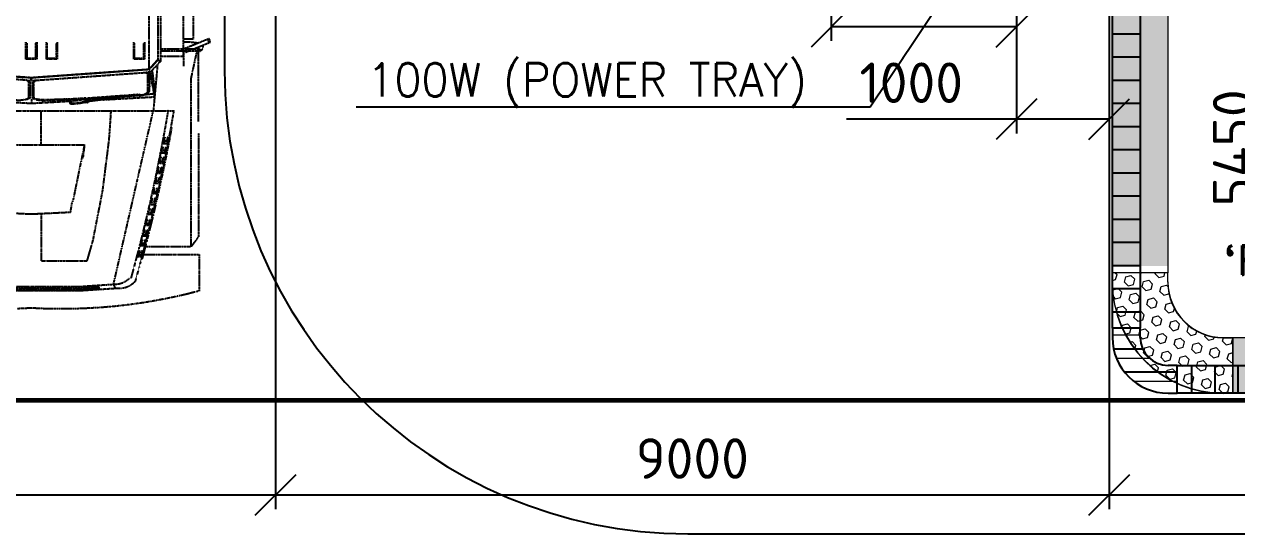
# Model space of a CAD drawing. Header units: inches. Extents: x 8618018 to 8935006, y 2431589 to 2567223.
# Drawn here: x 8640418 to 8653508, y 2469900 to 2475400 of the extents above; entities that cross this region are included whole.
import ezdxf
from ezdxf import colors
from ezdxf.entities.mleader import LeaderData, LeaderLine
from ezdxf.math import Vec2, Vec3

# ---------------------------------------------------------------- set-up
doc = ezdxf.new("R2010")
doc.units = ezdxf.units.IN
doc.header["$MEASUREMENT"] = 0
doc.linetypes.add('PHANTOM2', pattern=[1.25, 0.625, -0.125, 0.125, -0.125, 0.125, -0.125])
doc.layers.get('Defpoints').update_dxf_attribs({"color": 252})
for name, color, linetype in [('CCT', 4, 'Continuous'), ('LAY-ROAD CARREGE WAY', 252, 'Continuous'), ('TEXT', 252, 'Continuous'), ('truck', 252, 'Continuous')]:
    doc.layers.add(name, color=color, linetype=linetype)
for name, color, linetype, lineweight in [('DIM', 252, 'Continuous', 13), ('ICT', 6, 'Continuous', 13), ('PCT', 2, 'Continuous', 15)]:
    doc.layers.add(name, color=color, linetype=linetype, lineweight=lineweight)
doc.styles.add('ISOCPEUR', font='isocpeur.ttf')
doc.styles.add('r-30', font='romans.shx')
doc.styles.get("Standard").update_dxf_attribs({"font": 'arial.ttf'})
doc.styles.add('TIT', font='romand.shx')
doc.dimstyles.new('DIM', dxfattribs={"dimscale": 175, "dimtxt": 2.5, "dimasz": 2.5, "dimexe": 0.875, "dimexo": 0.875, "dimgap": 1, "dimtad": 1, "dimdec": 0, "dimzin": 9, "dimdsep": 46, "dimtxsty": 'ISOCPEUR', "dimblk": 'OBLIQUE', "dimcen": 0.09, "dimclrd": 256, "dimclre": 256, "dimclrt": 252, "dimadec": 0, "dimazin": 0, "dimtfac": 1, "dimtdec": 0, "dimtmove": 0, "dimatfit": 3, "dimfxl": 1, "dimtfill": 1, "dimtolj": 1, "dimtzin": 0, "dimarcsym": 0})
pattern_1 = [(360, (-11183997.46, -42273453.18), (9e-14, 250), [])]
pattern_2 = [(270, (-36093226.64, 22307881.92), (250, -7e-14), [])]
pattern_3 = [(0, (36140511.56, -22327853.38), (7e-14, 250), [])]

# ---------------------------------------------------------------- blocks, each defined once
blk = doc.blocks.new('el 90')
at = {"layer": 'PCT'}
h = blk.add_hatch(dxfattribs=at)
h.set_pattern_fill('ANSI31', color=256, scale=2000, angle=315, style=0)
h.set_pattern_definition([(0, (36140511.56, -22327703.38), (7e-14, 250), [])])
h.paths.add_polyline_path([(-400, 600), (-400, 700), (-700, 700), (-700, 600, 0.414214), (-100, 0), (0, 0), (0, 300), (-100, 300, -0.414214)])
for p, q in [((-700, 700), (-700, 600)), ((-400, 700), (-700, 700)), ((-400, 600), (-400, 700)), ((0, 300), (-100, 300)), ((0, 0), (0, 300)), ((-100, 0), (0, 0))]:
    blk.add_line(p, q, dxfattribs=at)
for radius in [600, 300]:
    blk.add_arc((-100, 600), radius, 180, 270, dxfattribs=at)
blk = doc.blocks.new('A$C798759A5')
at = {"layer": 'truck', "linetype": 'PHANTOM2', "ltscale": 1.5, "transparency": 33554687}
for p, q in [((1641, 2799), (1641, 3853)), ((1642, 2799), (1642, 3868)), ((-56, 2689), (-56, 2870)), ((-47, 2695), (-47, 2860)), ((47, 2695), (47, 2860)), ((56, 2689), (56, 2870)), ((1641, 2796), (1641, 2798)), ((1641, 2775), (1641, 2776)), ((1641, 2721), (1641, 2774)), ((1642, 2796), (1642, 2798)), ((1642, 2775), (1642, 2776)), ((1642, 2774), (1642, 2612)), ((1654, 2798), (1655, 2796)), ((1663, 2776), (1664, 2775)), ((1686, 2798), (1687, 2796)), ((1695, 2776), (1695, 2775)), ((1753, 2798), (1755, 2796)), ((1395, 2721), (1642, 2721)), ((1267, 2546), (1262, 2535)), ((1271, 2546), (1268, 2530)), ((1273, 2547), (1272, 2525)), ((1274, 2547), (1273, 2520)), ((1275, 2547), (1273, 2339)), ((1336, 2353), (1306, 2570)), ((0, 2260), (0, 2209)), ((104, 1764), (104, 2130)), ((1537, 2130), (1537, 2132)), ((1388, 1592), (1388, 1603)), ((1398, 1630), (1391, 1595)), ((1361, 1471), (1370, 1471)), ((1289, 1140), (1296, 1151)), ((421, 1033), (419, 1033)), ((1243, 907), (1243, 915)), ((1189, 703), (1184, 699)), ((1185, 707), (1195, 726)), ((1182, 578), (1169, 578))]:
    blk.add_line(p, q, dxfattribs=at)
for points in [[(-54, 2460), (-40, 2459), (-35, 2458), (-29, 2458), (-19, 2457), (-12, 2457), (-9, 2456), (-7, 2456), (-2, 2456), (-2, 2457), (-2, 2460), (-1, 2465), (-1, 2471), (-1, 2478), (0, 2482), (0, 2485), (-9, 2485), (-480, 2519)], [(-1267, 2575), (-1272, 2580), (-479, 2524), (0, 2490), (479, 2524), (1272, 2580), (1272, 3868), (1272, 3868)], [(1366, 3868), (1366, 2678), (1366, 2677), (1272, 2576), (1272, 2575), (1267, 2575), (1265, 2575), (485, 2519), (481, 2519), (480, 2519), (9, 2485), (0, 2485), (0, 2482), (1, 2478), (1, 2471), (1, 2465), (2, 2460), (2, 2457), (2, 2456), (7, 2456), (9, 2456), (12, 2457), (19, 2457), (29, 2458), (35, 2458), (40, 2459), (54, 2460), (477, 2490), (485, 2490), (518, 2493), (1221, 2543), (1241, 2544), (1244, 2544), (1247, 2545), (1248, 2545), (1254, 2545), (1256, 2545), (1262, 2546)], [(1395, 3868), (1395, 2666), (1362, 2630)], [(1745, 3868), (1745, 2903), (1642, 2903)], [(1754, 2799), (1755, 2799), (1768, 2805), (1787, 2812), (1802, 2818), (1806, 2820), (1824, 2828), (1843, 2835), (1852, 2839), (1862, 2843), (1880, 2850), (1898, 2858), (1916, 2865), (1922, 2867), (1926, 2869), (1930, 2870), (1932, 2872), (1934, 2872), (1934, 2872), (1920, 2908), (1919, 2908), (1918, 2908), (1915, 2906), (1912, 2905), (1907, 2903), (1902, 2901), (1916, 2865)], [(1902, 2901), (1884, 2894), (1866, 2886), (1847, 2879), (1829, 2871), (1810, 2864), (1805, 2862), (1805, 2862)], [(59, 2870), (59, 2689), (-59, 2689), (-59, 2870)], [(50, 2860), (50, 2695), (-50, 2695), (-50, 2860)], [(278, 2872), (278, 2689), (162, 2689), (162, 2871)], [(268, 2860), (268, 2695), (171, 2695), (171, 2860)], [(1220, 2872), (1220, 2689), (1105, 2689), (1105, 2872)], [(1211, 2860), (1211, 2695), (1114, 2695), (1114, 2860)], [(1395, 2799), (1809, 2799), (1807, 2799)], [(1809, 2799), (1813, 2799), (1816, 2798), (1818, 2796), (1820, 2793), (1822, 2790), (1822, 2787), (1822, 2784), (1820, 2781), (1818, 2778), (1816, 2776), (1813, 2775), (1809, 2774), (1395, 2774)], [(1642, 2873), (1723, 2873), (1805, 2863), (1805, 2862)], [(1805, 2863), (1805, 2862), (1791, 2856), (1787, 2854), (1772, 2848), (1754, 2841), (1735, 2833), (1723, 2828), (1717, 2826), (1698, 2818), (1680, 2811), (1672, 2808), (1665, 2805), (1660, 2803), (1656, 2801), (1654, 2800), (1653, 2800), (1654, 2799), (1654, 2799)], [(1664, 2774), (1668, 2764), (1669, 2764), (1671, 2765), (1675, 2767), (1680, 2769), (1687, 2772), (1693, 2774)], [(1680, 2811), (1685, 2799), (1685, 2799)], [(1694, 2775), (1695, 2775), (1697, 2776)], [(1785, 2772), (1723, 2485), (1723, 662)], [(1746, 2796), (1750, 2797), (1751, 2798)], [(1776, 2776), (1779, 2775), (1785, 2775)], [(1780, 2774), (1782, 2773), (1785, 2772), (1794, 2770), (1795, 2770), (1796, 2770), (1799, 2770), (1803, 2770), (1805, 2770)], [(1801, 2796), (1803, 2798), (1803, 2798)], [(1806, 2775), (1803, 2776), (1802, 2776)], [(1805, 2014), (1805, 2770), (1808, 2770), (1820, 2774), (1832, 2780), (1842, 2789), (1849, 2800), (1853, 2813), (1854, 2826), (1852, 2839)], [(1272, 2580), (1366, 2683), (1366, 2677)], [(1344, 2434), (1334, 2335), (1333, 2325), (1327, 2318), (1294, 2557), (1306, 2570), (1361, 2630), (1362, 2630), (1344, 2434), (1341, 2406), (1316, 2130)], [(1366, 2678), (1374, 2675), (1380, 2672), (1386, 2670), (1391, 2668), (1394, 2667), (1395, 2666)], [(-90, 2250), (-76, 2252), (-64, 2254), (-53, 2258), (-44, 2261), (-37, 2265), (-32, 2270), (-29, 2274), (-28, 2279), (-28, 2436), (-29, 2441), (-32, 2446), (-37, 2450), (-44, 2455), (-46, 2456), (-52, 2459), (-54, 2460), (-477, 2490)], [(1278, 2547), (1323, 2313), (1163, 2294), (1180, 2296), (1198, 2299), (1214, 2303), (1229, 2307), (1242, 2312), (1253, 2317), (1261, 2323), (1268, 2328), (1272, 2334), (1273, 2339), (1273, 2520), (1272, 2525), (1268, 2530), (1262, 2535), (1257, 2538), (1254, 2539), (1247, 2542), (1244, 2543), (1241, 2544)], [(1171, 2299), (1176, 2300), (1191, 2303), (1206, 2306), (1219, 2310), (1230, 2314), (1240, 2319), (1248, 2324), (1253, 2329), (1257, 2333), (1258, 2339), (1258, 2519), (1257, 2524), (1254, 2528), (1250, 2531), (1249, 2532), (1241, 2536), (1240, 2537), (1232, 2540), (1222, 2543), (1221, 2543)], [(1294, 2557), (1285, 2547), (1278, 2547), (1275, 2547), (1274, 2547), (1273, 2547), (1271, 2546), (1267, 2546), (1262, 2546), (1257, 2538)], [(1272, 2576), (1272, 2580), (1267, 2575)], [(1272, 2575), (1275, 2568), (1278, 2562), (1281, 2556), (1283, 2551), (1284, 2548), (1285, 2547)], [(-35, 2458), (-31, 2456), (-23, 2451), (-17, 2446), (-14, 2441), (-13, 2436), (-13, 2278), (-14, 2273), (-17, 2268), (-23, 2263), (-31, 2259), (-41, 2254), (-53, 2251), (-67, 2248), (-82, 2246), (-98, 2244), (-116, 2243), (-134, 2242), (-152, 2243), (-472, 2254), (-507, 2256), (-574, 2260), (-591, 2261)], [(35, 2458), (31, 2456), (23, 2451), (17, 2446), (14, 2441), (13, 2436), (13, 2278), (14, 2273), (17, 2268), (23, 2263), (31, 2259), (41, 2254), (53, 2251), (67, 2248), (82, 2246), (98, 2244), (116, 2243), (134, 2242), (152, 2243), (472, 2254), (507, 2256), (574, 2260), (591, 2261)], [(591, 2266), (572, 2265), (507, 2261), (463, 2258), (154, 2247), (137, 2247), (120, 2247), (105, 2248), (90, 2250), (76, 2252), (64, 2254), (53, 2258), (44, 2261), (37, 2265), (32, 2270), (29, 2274), (28, 2279), (28, 2436), (29, 2441), (32, 2446), (37, 2450), (44, 2455), (46, 2456), (52, 2459), (54, 2460)], [(885, 2270), (891, 2270), (897, 2271), (903, 2272), (909, 2272), (916, 2273), (922, 2273), (929, 2273), (935, 2274), (941, 2274), (948, 2274), (954, 2274), (960, 2274), (904, 2267), (874, 2263), (855, 2261), (774, 2250), (861, 2255), (982, 2262), (1329, 2281), (1341, 2406)], [(580, 2251), (578, 2251), (539, 2246), (512, 2243), (503, 2241), (432, 2233), (426, 2232), (0, 2208), (-426, 2232), (-432, 2233), (-503, 2241), (-512, 2243), (-539, 2246), (-578, 2251), (-580, 2251)], [(612, 2230), (612, 2221), (568, 2215), (515, 2209), (467, 2203), (460, 2202), (452, 2201), (444, 2201), (437, 2201), (431, 2201), (426, 2202), (422, 2203), (421, 2203), (419, 2228), (419, 2229), (422, 2230), (426, 2232)], [(604, 2222), (587, 2225), (582, 2226), (434, 2208), (432, 2233)], [(604, 2229), (587, 2232), (819, 2261), (885, 2270), (885, 2277), (819, 2269), (613, 2253), (609, 2253), (585, 2250), (580, 2251), (582, 2226)], [(585, 2250), (587, 2232), (587, 2225)], [(609, 2253), (604, 2253), (600, 2253), (597, 2253), (594, 2254), (592, 2254), (591, 2255), (591, 2261), (590, 2265), (591, 2265), (591, 2266), (592, 2266), (594, 2267), (597, 2267), (601, 2268), (827, 2284), (917, 2291), (1031, 2299), (1146, 2308), (1150, 2308), (1155, 2308), (1160, 2308), (1164, 2308), (1167, 2308), (1169, 2308), (1170, 2307), (1171, 2299), (1171, 2297), (1171, 2296), (1169, 2295), (1166, 2295), (1162, 2294), (1158, 2294), (1099, 2289), (1014, 2283), (1005, 2282), (959, 2279)], [(591, 2255), (591, 2255), (593, 2256), (595, 2256), (598, 2257), (602, 2258)], [(606, 2230), (596, 2232), (606, 2234), (822, 2260), (869, 2263), (606, 2230), (606, 2234)], [(1146, 2308), (1146, 2298), (602, 2258), (601, 2268)], [(774, 2250), (612, 2230), (604, 2229), (604, 2222), (612, 2221)], [(904, 2267), (819, 2261), (819, 2269)], [(885, 2277), (890, 2278), (896, 2279), (902, 2279), (909, 2280), (915, 2280), (922, 2281), (928, 2281), (935, 2281), (941, 2282), (947, 2282), (953, 2282), (959, 2282), (959, 2279), (960, 2274)], [(1163, 2294), (1146, 2292), (1099, 2289)], [(1171, 2297), (1170, 2297), (1168, 2298), (1165, 2298), (1161, 2298), (1156, 2298), (1151, 2298), (1146, 2298)], [(1327, 2318), (1323, 2313), (1329, 2281)], [(-1537, 2130), (1537, 2130), (1509, 1975), (1505, 1953), (1505, 1950), (1495, 1897), (1485, 1842), (1483, 1831), (1481, 1821), (1480, 1820), (1468, 1755), (1455, 1688), (1452, 1677), (1450, 1667), (1450, 1666), (1437, 1602), (1423, 1534), (1421, 1523), (1419, 1513), (1419, 1512), (1405, 1445), (1391, 1381), (1386, 1358), (1386, 1358), (1372, 1296), (1357, 1229), (1352, 1206), (1352, 1204), (1338, 1145), (1323, 1078), (1317, 1053), (1316, 1050), (1303, 993), (1287, 927), (1280, 900), (1280, 897), (1266, 843), (1250, 777), (1242, 748), (1242, 745), (1228, 693), (1212, 628), (1202, 592), (1186, 530), (1162, 440), (1120, 288), (1107, 275), (1094, 263), (1079, 252), (1064, 242), (1048, 233), (1031, 226), (1014, 220), (996, 216), (978, 213), (960, 211), (942, 211), (924, 212), (906, 211), (536, 187), (-536, 187)], [(104, 1018), (104, 509), (602, 509), (615, 553), (651, 678), (668, 738), (677, 788), (696, 887), (714, 980), (731, 1066), (741, 1116), (757, 1199), (768, 1255), (771, 1274), (776, 1311), (783, 1368), (794, 1454), (804, 1537), (812, 1598), (820, 1659), (830, 1743), (840, 1821), (840, 1823), (845, 1887), (857, 2064), (861, 2130)], [(421, 2203), (421, 2205), (424, 2206), (428, 2207), (434, 2208)], [(887, 257), (888, 260), (889, 264), (890, 269), (891, 275), (893, 281), (894, 288), (896, 296), (898, 304), (1011, 798), (1019, 831), (1025, 861), (1032, 888), (1037, 912), (1042, 935), (1047, 956), (1076, 1080), (1080, 1098), (1109, 1227), (1140, 1361), (1172, 1502), (1175, 1513), (1177, 1524), (1210, 1667), (1244, 1815), (1245, 1820), (1246, 1826), (1281, 1975), (1282, 1981), (1316, 2130)], [(1475, 2130), (1449, 1978), (1421, 1827), (1392, 1675)], [(1505, 1950), (1514, 1950), (1494, 1842), (1490, 1821), (1464, 1688), (1460, 1667), (1433, 1534), (1428, 1513), (1400, 1381), (1398, 1372), (1396, 1359), (1395, 1358), (1395, 1358), (1391, 1340), (1384, 1308), (1377, 1276), (1370, 1244), (1367, 1229), (1363, 1213), (1361, 1206), (1356, 1183), (1349, 1153), (1343, 1124), (1336, 1096), (1332, 1078), (1330, 1069), (1326, 1053), (1324, 1043), (1296, 927), (1289, 900), (1259, 777), (1251, 748), (1229, 662), (1220, 628), (1212, 596), (1207, 578), (1194, 530), (1186, 530)], [(1805, 1888), (1805, 772), (1723, 662), (1229, 662)], [(1428, 1805), (1432, 1825), (1435, 1845), (1440, 1845), (1436, 1825), (1433, 1810), (1428, 1805), (1426, 1798), (1426, 1793), (1423, 1777), (1460, 1777), (1469, 1822), (1473, 1845), (1469, 1845), (1465, 1822), (1463, 1810), (1435, 1793), (1426, 1793)], [(-554, 1610), (-564, 1693), (-573, 1764), (573, 1764), (564, 1693), (554, 1610)], [(573, 1764), (508, 1451), (452, 1177), (434, 1126), (419, 1033), (0, 1013), (-419, 1033), (-434, 1126), (-452, 1177), (-508, 1451), (-573, 1764)], [(1406, 1691), (1403, 1675), (1440, 1675), (1445, 1697), (1453, 1742), (1449, 1742), (1443, 1708), (1443, 1707), (1415, 1691), (1406, 1691), (1408, 1703), (1416, 1742), (1420, 1742), (1414, 1707), (1408, 1703)], [(-515, 233), (515, 233), (887, 258)], [(1383, 1578), (1392, 1578), (1420, 1595), (1427, 1630), (1431, 1630), (1418, 1562), (1380, 1562), (1383, 1578), (1386, 1590), (1388, 1603), (1394, 1630), (1398, 1630), (1392, 1675), (1362, 1524), (1331, 1373), (1298, 1222), (1264, 1072), (1228, 922), (1192, 772), (1154, 623), (1115, 474), (1075, 325), (1056, 319), (1043, 307), (1030, 297), (1016, 287), (1001, 279), (986, 271), (970, 266), (954, 261), (937, 258), (920, 256), (904, 256), (887, 257), (887, 258), (887, 250), (905, 213), (906, 211)], [(1387, 1578), (1391, 1595), (1391, 1594), (1388, 1592), (1386, 1590)], [(1370, 1471), (1370, 1471), (1369, 1487), (1377, 1521), (1377, 1522), (1372, 1522), (1372, 1522), (1366, 1494), (1361, 1471), (1361, 1471), (1370, 1471), (1398, 1487), (1404, 1515), (1405, 1522), (1409, 1522), (1408, 1514), (1395, 1455), (1358, 1455), (1361, 1471)], [(1339, 1363), (1347, 1363), (1362, 1372), (1375, 1379), (1380, 1401), (1383, 1414), (1387, 1414), (1381, 1390), (1378, 1372), (1375, 1361), (1372, 1347), (1335, 1347), (1339, 1363), (1340, 1366), (1347, 1368), (1347, 1372), (1347, 1379), (1354, 1414), (1350, 1414), (1341, 1372), (1340, 1370), (1340, 1366)], [(1291, 1148), (1292, 1153), (1299, 1183), (1300, 1186), (1304, 1186), (1304, 1183), (1303, 1178), (1293, 1153), (1291, 1148), (1291, 1147), (1289, 1140), (1289, 1136), (1288, 1135), (1286, 1124), (1285, 1119), (1321, 1119), (1322, 1124), (1329, 1153), (1336, 1183), (1337, 1186), (1333, 1186), (1332, 1183), (1325, 1153), (1324, 1151), (1296, 1135), (1288, 1135)], [(1303, 1178), (1296, 1151), (1291, 1147)], [(1266, 1038), (1267, 1041), (1267, 1043), (1273, 1068), (1273, 1069), (1275, 1077), (1280, 1077), (1278, 1069), (1277, 1066), (1272, 1043), (1271, 1042), (1266, 1038), (1263, 1026), (1271, 1026), (1299, 1042), (1299, 1043), (1303, 1056), (1305, 1069), (1307, 1077), (1311, 1077), (1310, 1073), (1309, 1069), (1307, 1057), (1306, 1055), (1295, 1010), (1259, 1010), (1263, 1026)], [(1295, 1010), (1296, 1013), (1303, 1043), (1307, 1058), (1309, 1069)], [(68, 1016), (0, 1013), (-68, 1016)], [(1235, 907), (1236, 912), (1238, 918), (1247, 958), (1252, 958), (1243, 923), (1243, 915)], [(1243, 923), (1243, 915), (1243, 915), (1236, 912)], [(1282, 958), (1270, 909), (1268, 902), (1267, 897), (1265, 891)], [(1207, 793), (1214, 793), (1238, 798), (1243, 809), (1252, 844), (1255, 844), (1248, 814), (1239, 779), (1239, 777), (1203, 777), (1205, 786)], [(1237, 786), (1205, 786), (1207, 793), (1208, 795), (1210, 805), (1220, 844), (1224, 844), (1216, 809), (1210, 805)], [(1234, 777), (1235, 782), (1237, 786), (1245, 816), (1253, 844)], [(1180, 687), (1188, 687), (1215, 703), (1216, 703), (1225, 738), (1229, 738), (1212, 671), (1176, 671), (1180, 687), (1181, 689), (1183, 695), (1184, 699), (1185, 707), (1193, 738), (1198, 738), (1195, 726), (1189, 703), (1183, 695)], [(1207, 671), (1213, 694), (1215, 703)], [(1207, 578), (1811, 578), (1811, 185), (1663, 147), (1514, 114), (1365, 85), (1215, 59), (1064, 38), (913, 20), (761, 7), (609, -2), (457, -8), (304, -9), (152, -7), (0, 0), (-152, -7)], [(1154, 584), (1151, 571), (1158, 571), (1169, 578), (1184, 586), (1186, 588), (1190, 600), (1193, 612), (1195, 623), (1199, 623), (1193, 598), (1193, 597), (1182, 555), (1146, 555), (1151, 571)], [(1176, 555), (1182, 578), (1184, 586)], [(-532, 194), (532, 194), (536, 195), (700, 205), (704, 206), (708, 206), (712, 206), (716, 207), (719, 207), (722, 208), (724, 209), (727, 209), (728, 210), (730, 210), (730, 211), (731, 212), (731, 226), (730, 226), (730, 227), (728, 227), (727, 228), (724, 228), (722, 228), (719, 228), (716, 229), (713, 229)], [(731, 218), (730, 218), (730, 217), (728, 216), (727, 216), (724, 215), (722, 214), (719, 214), (716, 213), (712, 213), (708, 212), (704, 212), (700, 212), (536, 201), (532, 201), (-532, 201)], [(491, 216), (491, 203), (531, 203), (536, 204), (709, 215), (710, 215), (710, 215), (711, 215), (711, 215), (712, 215), (712, 216), (712, 216), (713, 216), (713, 216), (713, 217), (713, 217), (713, 217), (713, 229), (712, 229), (708, 229), (704, 228), (700, 228), (616, 223), (613, 222), (536, 217), (520, 216), (-520, 216)]]:
    blk.add_lwpolyline(points, dxfattribs=at)
for points in [[(1320, 1276), (1325, 1300), (1330, 1300), (1324, 1276), (1322, 1265), (1322, 1249), (1343, 1249), (1345, 1255), (1350, 1265), (1352, 1276), (1358, 1300), (1362, 1300), (1356, 1276), (1349, 1244), (1348, 1236), (1347, 1233), (1310, 1233), (1313, 1244)], [(1231, 891), (1235, 907), (1243, 907), (1271, 923), (1276, 943), (1279, 958), (1283, 958), (1277, 931), (1270, 903), (1270, 902), (1267, 891)], [(1163, 617), (1164, 623), (1169, 623), (1167, 615), (1159, 588), (1154, 584), (1156, 590)]]:
    blk.add_lwpolyline(points, close=True, dxfattribs=at)
blk = doc.blocks.new('_Oblique')
at = {"color": 0, "linetype": 'ByBlock', "lineweight": -2}
blk.add_line((-0.5, -0.5), (0.5, 0.5), dxfattribs=at)
blk = doc.blocks.new('*D313')
at = {"layer": 'Defpoints', "color": 0, "transparency": 16777216}
for p in [(24050, 5450), (31905, 1200), (24050, -1022)]:
    blk.add_point(p, dxfattribs=at)
at = {"layer": 'DIM', "lineweight": -2, "transparency": 16777216}
for p, q in [((24050, 5297), (24050, -1175)), ((31905, 1047), (31905, -1175)), ((31905, -1022), (24050, -1022))]:
    blk.add_line(p, q, dxfattribs=at)
at = {"layer": 'DIM', "lineweight": -2, "transparency": 16777216, "xscale": 437.5, "yscale": 437.5, "zscale": 437.5, "rotation": 180}
blk.add_blockref('_Oblique', (24050, -1022), dxfattribs=at)
at = {"layer": 'DIM', "lineweight": -2, "transparency": 16777216, "xscale": 437.5, "yscale": 437.5, "zscale": 437.5}
blk.add_blockref('_Oblique', (31905, -1022), dxfattribs=at)
at = {"layer": 'DIM', "color": 252, "transparency": 16777216, "insert": (27978, -628), "char_height": 437.5, "attachment_point": 5, "style": 'ISOCPEUR', "bg_fill": 3, "box_fill_scale": 1.1, "bg_fill_color": 256, "bg_fill_true_color": 13158600, "bg_fill_transparency": 0}
blk.add_mtext('\\A1;7855', dxfattribs=at)
blk = doc.blocks.new('*D314')
at = {"layer": 'Defpoints', "color": 0, "transparency": 16777216}
for p in [(15050, 5450), (24050, 5450), (15050, -1022)]:
    blk.add_point(p, dxfattribs=at)
at = {"layer": 'DIM', "lineweight": -2, "transparency": 16777216}
for p, q in [((15050, 5297), (15050, -1175)), ((24050, 5297), (24050, -1175)), ((24050, -1022), (15050, -1022))]:
    blk.add_line(p, q, dxfattribs=at)
at = {"layer": 'DIM', "lineweight": -2, "transparency": 16777216, "xscale": 437.5, "yscale": 437.5, "zscale": 437.5, "rotation": 180}
blk.add_blockref('_Oblique', (15050, -1022), dxfattribs=at)
at = {"layer": 'DIM', "lineweight": -2, "transparency": 16777216, "xscale": 437.5, "yscale": 437.5, "zscale": 437.5}
blk.add_blockref('_Oblique', (24050, -1022), dxfattribs=at)
at = {"layer": 'DIM', "color": 252, "transparency": 16777216, "insert": (19550, -628), "char_height": 437.5, "attachment_point": 5, "style": 'ISOCPEUR', "bg_fill": 3, "box_fill_scale": 1.1, "bg_fill_color": 256, "bg_fill_true_color": 13158600, "bg_fill_transparency": 0}
blk.add_mtext('\\A1;9000', dxfattribs=at)
blk = doc.blocks.new('*D315')
at = {"layer": 'Defpoints', "color": 0, "transparency": 16777216}
for p in [(15050, 5450), (0, 0), (0, -1022)]:
    blk.add_point(p, dxfattribs=at)
at = {"layer": 'DIM', "lineweight": -2, "transparency": 16777216}
for p, q in [((15050, 5297), (15050, -1175)), ((0, -153), (0, -1175)), ((15050, -1022), (0, -1022))]:
    blk.add_line(p, q, dxfattribs=at)
at = {"layer": 'DIM', "lineweight": -2, "transparency": 16777216, "xscale": 437.5, "yscale": 437.5, "zscale": 437.5, "rotation": 180}
blk.add_blockref('_Oblique', (0, -1022), dxfattribs=at)
at = {"layer": 'DIM', "lineweight": -2, "transparency": 16777216, "xscale": 437.5, "yscale": 437.5, "zscale": 437.5}
blk.add_blockref('_Oblique', (15050, -1022), dxfattribs=at)
at = {"layer": 'DIM', "color": 252, "transparency": 16777216, "insert": (7525, -628), "char_height": 437.5, "attachment_point": 5, "style": 'ISOCPEUR', "bg_fill": 3, "box_fill_scale": 1.1, "bg_fill_color": 256, "bg_fill_true_color": 13158600, "bg_fill_transparency": 0}
blk.add_mtext('\\A1;15050', dxfattribs=at)
blk = doc.blocks.new('*D316')
at = {"layer": 'Defpoints', "color": 0, "transparency": 16777216}
for p in [(24050, 5450), (25387, 0), (25783, 0)]:
    blk.add_point(p, dxfattribs=at)
at = {"layer": 'DIM', "lineweight": -2, "transparency": 16777216}
for p, q in [((24203, 5450), (25936, 5450)), ((25783, 5450), (25783, 0)), ((25540, 0), (25936, 0))]:
    blk.add_line(p, q, dxfattribs=at)
at = {"layer": 'DIM', "lineweight": -2, "transparency": 16777216, "xscale": 437.5, "yscale": 437.5, "zscale": 437.5}
for p, rotation in [((25783, 5450), 90), ((25783, 0), 270)]:
    blk.add_blockref('_Oblique', p, dxfattribs=dict(at, rotation=rotation))
at = {"layer": 'DIM', "color": 252, "transparency": 16777216, "insert": (25389, 2725), "char_height": 437.5, "attachment_point": 5, "rotation": 90, "style": 'ISOCPEUR', "bg_fill": 3, "box_fill_scale": 1.1, "bg_fill_color": 256, "bg_fill_true_color": 13158600, "bg_fill_transparency": 0}
blk.add_mtext('\\A1;5450', dxfattribs=at)
blk = doc.blocks.new('*D321')
at = {"layer": 'Defpoints', "color": 0, "transparency": 16777216}
for p in [(23050, 5824), (24050, 5450), (23050, 3035)]:
    blk.add_point(p, dxfattribs=at)
at = {"layer": 'DIM', "lineweight": -2, "transparency": 16777216}
for p, q in [((23050, 5671), (23050, 2882)), ((24050, 5297), (24050, 2882)), ((23050, 3035), (21213, 3035)), ((24050, 3035), (23050, 3035))]:
    blk.add_line(p, q, dxfattribs=at)
at = {"layer": 'DIM', "lineweight": -2, "transparency": 16777216, "xscale": 437.5, "yscale": 437.5, "zscale": 437.5, "rotation": 180}
blk.add_blockref('_Oblique', (23050, 3035), dxfattribs=at)
at = {"layer": 'DIM', "lineweight": -2, "transparency": 16777216, "xscale": 437.5, "yscale": 437.5, "zscale": 437.5}
blk.add_blockref('_Oblique', (24050, 3035), dxfattribs=at)
at = {"layer": 'DIM', "color": 252, "transparency": 16777216, "insert": (21913, 3429), "char_height": 437.5, "attachment_point": 5, "style": 'ISOCPEUR', "bg_fill": 3, "box_fill_scale": 1.1, "bg_fill_color": 256, "bg_fill_true_color": 13158600, "bg_fill_transparency": 0}
blk.add_mtext('\\A1;1000', dxfattribs=at)
blk = doc.blocks.new('*D322')
at = {"layer": 'Defpoints', "color": 0, "transparency": 16777216}
for p in [(21050, 5850), (23050, 5850), (21050, 4033)]:
    blk.add_point(p, dxfattribs=at)
at = {"layer": 'DIM', "lineweight": -2, "transparency": 16777216}
for p, q in [((21050, 5697), (21050, 3880)), ((23050, 5697), (23050, 3880)), ((23050, 4033), (21050, 4033))]:
    blk.add_line(p, q, dxfattribs=at)
at = {"layer": 'DIM', "lineweight": -2, "transparency": 16777216, "xscale": 437.5, "yscale": 437.5, "zscale": 437.5, "rotation": 180}
blk.add_blockref('_Oblique', (21050, 4033), dxfattribs=at)
at = {"layer": 'DIM', "lineweight": -2, "transparency": 16777216, "xscale": 437.5, "yscale": 437.5, "zscale": 437.5}
blk.add_blockref('_Oblique', (23050, 4033), dxfattribs=at)
at = {"layer": 'DIM', "color": 252, "transparency": 16777216, "insert": (22050, 4427), "char_height": 437.5, "attachment_point": 5, "style": 'ISOCPEUR', "bg_fill": 3, "box_fill_scale": 1.1, "bg_fill_color": 256, "bg_fill_true_color": 13158600, "bg_fill_transparency": 0}
blk.add_mtext('\\A1;2000', dxfattribs=at)
blk = doc.blocks.new('ict 600 el eq')
at = {"layer": 'ICT'}
h = blk.add_hatch(dxfattribs=at)
h.set_pattern_fill('HEX', color=256, scale=18, angle=-45, style=0)
h.set_pattern_definition([(315, (-2511371.01, 8491853.22), (69.9941694, 69.9941694), [57.15, -114.3]), (75, (-2511371.01, 8491853.22), (-95.6138135, 25.6196441), [57.15, -114.3]), (15, (-2511330.6, 8491812.8), (-25.6196441, 95.6138135), [57.15, -114.3])])
h.paths.add_polyline_path([(-100, 600), (0, 600), (0, 0), (-100, 0, -0.414214), (-1300, 1200), (-1300, 1300), (-700, 1300), (-700, 1200, 0.414214)])
for p, q in [((-100, 600), (0, 600)), ((0, 600), (0, 0)), ((0, 0), (-100, 0))]:
    blk.add_line(p, q, dxfattribs=at)
for points in [[(-700, 1300), (-700, 1300), (-1300, 1300), (-1300, 1300)], [(-700, 1200), (-700, 1300), (-1300, 1300), (-1300, 1200)]]:
    blk.add_lwpolyline(points, dxfattribs=at)
for radius in [1200, 600]:
    blk.add_arc((-100, 1200), radius, 180, 270, dxfattribs=at)
blk = doc.blocks.new('300 elb cct')
at = {"layer": 'CCT'}
h = blk.add_hatch(dxfattribs=at)
h.set_pattern_fill('ANSI31', color=256, scale=2000, angle=315, style=0)
h.set_pattern_definition(pattern_3)
h.paths.add_polyline_path([(-400, 450), (-400, 550), (-700, 550), (-700, 450, 0.414214), (-100, -150), (0, -150), (0, 150), (-100, 150, -0.414214)])
for p, q in [((-700, 550), (-700, 450)), ((-400, 550), (-700, 550)), ((-400, 450), (-400, 550)), ((0, 150), (-100, 150)), ((0, -150), (0, 150)), ((-100, -150), (0, -150))]:
    blk.add_line(p, q, dxfattribs=at)
for radius in [600, 300]:
    blk.add_arc((-100, 450), radius, 180, 270, dxfattribs=at)
blk = doc.blocks.new('cct 300 el eq')
at = {"layer": 'CCT'}
h = blk.add_hatch(dxfattribs=at)
h.set_pattern_fill('ANSI31', color=256, scale=2000, angle=315, style=0)
h.set_pattern_definition(pattern_3)
h.paths.add_polyline_path([(-400, 450), (-400, 550), (-700, 550), (-700, 450, 0.414214), (-100, -150), (0, -150), (0, 150), (-100, 150, -0.414214)])
for p, q in [((-700, 550), (-700, 450)), ((-400, 550), (-700, 550)), ((-400, 450), (-400, 550)), ((0, 150), (-100, 150)), ((0, -150), (0, 150)), ((-100, -150), (0, -150))]:
    blk.add_line(p, q, dxfattribs=at)
for radius in [600, 300]:
    blk.add_arc((-100, 450), radius, 180, 270, dxfattribs=at)
blk = doc.blocks.new('GA CRM')
at = {"const_width": 50}
blk.add_lwpolyline([(0, 0), (0, 54685), (95505, 54685), (95505, 0), (0, 0)], dxfattribs=at)
at = {"layer": 'LAY-ROAD CARREGE WAY', "color": 252}
for p, q in [((14500, 36100.2), (14500, 3560)), ((19500, -1440), (77305, -1440))]:
    blk.add_line(p, q, dxfattribs=at)
blk.add_arc((19500, 3560), 5000, 180, 270, dxfattribs=at)
blk.add_blockref('A$C798759A5', (12414, 995.7))
at = {"layer": 'DIM'}
dim = blk.add_linear_dim(base=(24050, -1021.7), p1=(31905, 1200), p2=(24050, 5450), dimstyle='DIM', override={"dimtmove": 1, "dimarcsym": 1}, dxfattribs=at)
dim.commit()
dim.dimension.update_dxf_attribs({"geometry": '*D313', "text_midpoint": (27977.5, -628)})
dim = blk.add_linear_dim(base=(15050, -1021.7), p1=(24050, 5450), p2=(15050, 5450), dimstyle='DIM', override={"dimtmove": 1, "dimarcsym": 1}, dxfattribs=at)
dim.commit()
dim.dimension.update_dxf_attribs({"geometry": '*D314', "text_midpoint": (19550, -628)})
dim = blk.add_linear_dim(base=(25783.1, 0), p1=(24050, 5450), p2=(25386.8, 0), angle=90, dimstyle='DIM', override={"dimarcsym": 1}, dxfattribs=at)
dim.commit()
dim.dimension.update_dxf_attribs({"geometry": '*D316', "text_midpoint": (25389.3, 2725)})
dim = blk.add_linear_dim(base=(0, -1021.7), p1=(15050, 5450), p2=(0, 0), dimstyle='DIM', override={"dimtmove": 1, "dimarcsym": 1}, dxfattribs=at)
dim.commit()
dim.dimension.update_dxf_attribs({"geometry": '*D315', "text_midpoint": (7525, -628)})
dim = blk.add_linear_dim(base=(23050, 3035.5), p1=(24050, 5450), p2=(23050, 5824.3), dimstyle='DIM', override={"dimarcsym": 1}, dxfattribs=at)
dim.commit()
dim.dimension.update_dxf_attribs({"geometry": '*D321', "text_midpoint": (21912.5, 3429.2)})
dim = blk.add_linear_dim(base=(21050, 4032.9), p1=(23050, 5850), p2=(21050, 5850), dimstyle='DIM', override={"dimarcsym": 1}, dxfattribs=at)
dim.commit()
dim.dimension.update_dxf_attribs({"geometry": '*D322', "text_midpoint": (22050, 4426.7)})

msp = doc.modelspace()

# ---------------------------------------------------------------- block references
at = {"color": 252}
msp.add_blockref('GA CRM', (8628081, 2471340), dxfattribs=at)

# ---------------------------------------------------------------- next in the draw order: hatches: boundary and pattern name
at = {"layer": 'CCT'}
h = msp.add_hatch(dxfattribs=at)
h.set_pattern_fill('ANSI31', color=256, scale=2000, angle=315, style=0)
h.set_pattern_definition(pattern_1)
h.paths.add_polyline_path([(8652466.1, 2491283.4), (8652166.1, 2491283.4), (8652166.5, 2472117.9), (8652466.5, 2472117.9)])
h = msp.add_hatch(dxfattribs=at)
h.set_pattern_fill('ANSI31', color=256, scale=2000, angle=225, style=0)
h.set_pattern_definition(pattern_2)
h.paths.add_polyline_path([(8661761, 2471417.9), (8661708.5, 2471718), (8652866.5, 2471717.9), (8652866.5, 2471417.9)])
at = {"layer": 'ICT'}
h = msp.add_hatch(dxfattribs=at)
h.set_pattern_fill('HEX', color=256, scale=450, angle=100, style=0)
h.paths.add_polyline_path([(8652763.2, 2491508.7), (8652163.2, 2491508.7), (8652163.2, 2472790), (8652763.2, 2472790)])
h.paths.add_polyline_path([(8652163.2, 2491508.7), (8642884.4, 2491508.7), (8642884.4, 2491208.7), (8652163.2, 2491208.7)])
h.paths.add_polyline_path([(8642484.4, 2505164), (8642184.4, 2505164), (8642184.4, 2491909), (8642484.4, 2491909)])
h.paths.add_polyline_path([(8646564, 2505314), (8638996.3, 2505314), (8638996.3, 2505164), (8646564, 2505164)])
h = msp.add_hatch(dxfattribs=at)
h.set_pattern_fill('HEX', color=256, scale=18, angle=45, style=0)
h.set_pattern_definition([(45, (206436.54, -40943.07), (-69.9941694, 69.9941694), [57.15, -114.3]), (165, (206436.54, -40943.07), (-25.6196441, -95.6138135), [57.15, -114.3]), (105, (206476.95, -40902.66), (-95.6138135, -25.6196441), [57.15, -114.3])])
h.paths.add_polyline_path([(8661761, 2471417.9), (8661655.7, 2472017.9), (8653465.6, 2472017.9), (8653465.6, 2471417.9)])
at = {"layer": 'PCT'}
h = msp.add_hatch(dxfattribs=at)
h.set_pattern_fill('ANSI31', color=256, scale=2000, angle=315, style=0)
h.set_pattern_definition(pattern_1)
h.paths.add_polyline_path([(8652466.1, 2491283.4), (8652166.1, 2491283.4), (8652166.5, 2472117.9), (8652466.5, 2472117.9)])
h = msp.add_hatch(dxfattribs=at)
h.set_pattern_fill('ANSI31', color=256, scale=2000, angle=225, style=0)
h.set_pattern_definition(pattern_2)
h.paths.add_polyline_path([(8661761, 2471417.9), (8661708.5, 2471718), (8652866.5, 2471717.9), (8652866.5, 2471417.9)])

# ---------------------------------------------------------------- next in the draw order: linework, layer by layer
at = {"layer": 'CCT'}
for points in [[(8652465.7, 2491508.7), (8652466.5, 2472117.9), (8652166.5, 2472117.9), (8652165.7, 2491508.7)], [(8661761, 2471417.9), (8652866.5, 2471417.9), (8652866.5, 2471717.9), (8661708.5, 2471718)]]:
    msp.add_lwpolyline(points, close=True, dxfattribs=at)
at = {"layer": 'ICT'}
msp.add_lwpolyline([(8652765.7, 2489783.4), (8652765.6, 2472718), (8652165.6, 2472718), (8652165.6, 2489783.4)], close=True, dxfattribs=at)
msp.add_lwpolyline([(8661761, 2472017.9), (8661761, 2471417.9), (8653465.6, 2471417.9), (8653465.6, 2472017.9), (8661655.7, 2472017.9)], dxfattribs=at)
at = {"layer": 'PCT'}
for points in [[(8652465.7, 2491508.7), (8652466.5, 2472117.9), (8652166.5, 2472117.9), (8652165.7, 2491508.7)], [(8661761, 2471417.9), (8652866.5, 2471417.9), (8652866.5, 2471717.9), (8661708.5, 2471718)]]:
    msp.add_lwpolyline(points, close=True, dxfattribs=at)

# ---------------------------------------------------------------- next in the draw order: block references
at = {"layer": 'CCT'}
msp.add_blockref('el 90', (8652866.5, 2471417.9), dxfattribs=at)
at = {"layer": 'CCT', "color": 2}
msp.add_blockref('cct 300 el eq', (8652866.5, 2471567.9), dxfattribs=at)
at = {"layer": 'ICT', "color": 2}
for name, p in [('ict 600 el eq', (8653463.2, 2471414.9, 62000)), ('ict 600 el eq', (8653465.6, 2471417.9)), ('300 elb cct', (8652866.5, 2471567.9))]:
    msp.add_blockref(name, p, dxfattribs=at)
at = {"layer": 'PCT'}
msp.add_blockref('el 90', (8652866.5, 2471417.9), dxfattribs=at)

# ---------------------------------------------------------------- next in the draw order: texts
at = {"layer": 'PCT', "lineweight": 0, "style": 'r-30', "width": 0.95}
msp.add_text('100W (POWER TRAY)', height=360, dxfattribs=at).set_placement((8644120.2, 2474619.8))
at = {"layer": 'TEXT', "color": 3, "style": 'TIT'}
msp.add_text("`R3'", height=316.25, dxfattribs=at).set_placement((8653362, 2472696.9))

# ---------------------------------------------------------------- next in the draw order: leaders
at = {"layer": 'PCT', "lineweight": 0}
ml = msp.add_multileader_mtext('Standard', dxfattribs=at)
ml.set_content('', color=256)
ml.set_leader_properties()
ml.build(insert=Vec2(0, 0))
ml.multileader.update_dxf_attribs({"text_right_attachment_type": 6, "dogleg_length": 1700, "arrow_head_size": 480})
ctx = ml.context
ctx.base_point, ctx.char_height, ctx.arrow_head_size, ctx.landing_gap_size, ctx.plane_origin = Vec3(8643992, 2474501.9), 9.6, 480, 4.8, Vec3(8653326.9, 2471576.7)
ctx.right_attachment, ctx.text_align_type = 6, 2
notes = []
notes.append((ctx, [(0, (1, 1, 0), (8649549.4, 2474506.7), (-1, 0), 5547.7, [(0, [(8651131, 2476861.1)], 0, [])])]))
ctx.mtext.insert, ctx.mtext.text_direction, ctx.mtext.rotation, ctx.mtext.alignment, ctx.mtext.flow_direction = Vec3(8643996.8, 2474497.1), Vec3(-1, 0), 3.1415927, 3, 5
for ctx, leaders in notes:
    for number, flags, end, landing, length, lines in leaders:
        leader = LeaderData()
        leader.index, (leader.has_last_leader_line, leader.has_dogleg_vector, leader.attachment_direction) = number, flags
        leader.last_leader_point, leader.dogleg_vector, leader.dogleg_length = Vec3(end), Vec3(landing), length
        for number, points, colour, breaks in lines:
            line = LeaderLine()
            line.index, line.vertices, line.color, line.breaks = number, Vec3.list(points), colors.encode_raw_color(colour), breaks
            leader.lines.append(line)
        ctx.leaders.append(leader)

doc.saveas('drawing.dxf')
